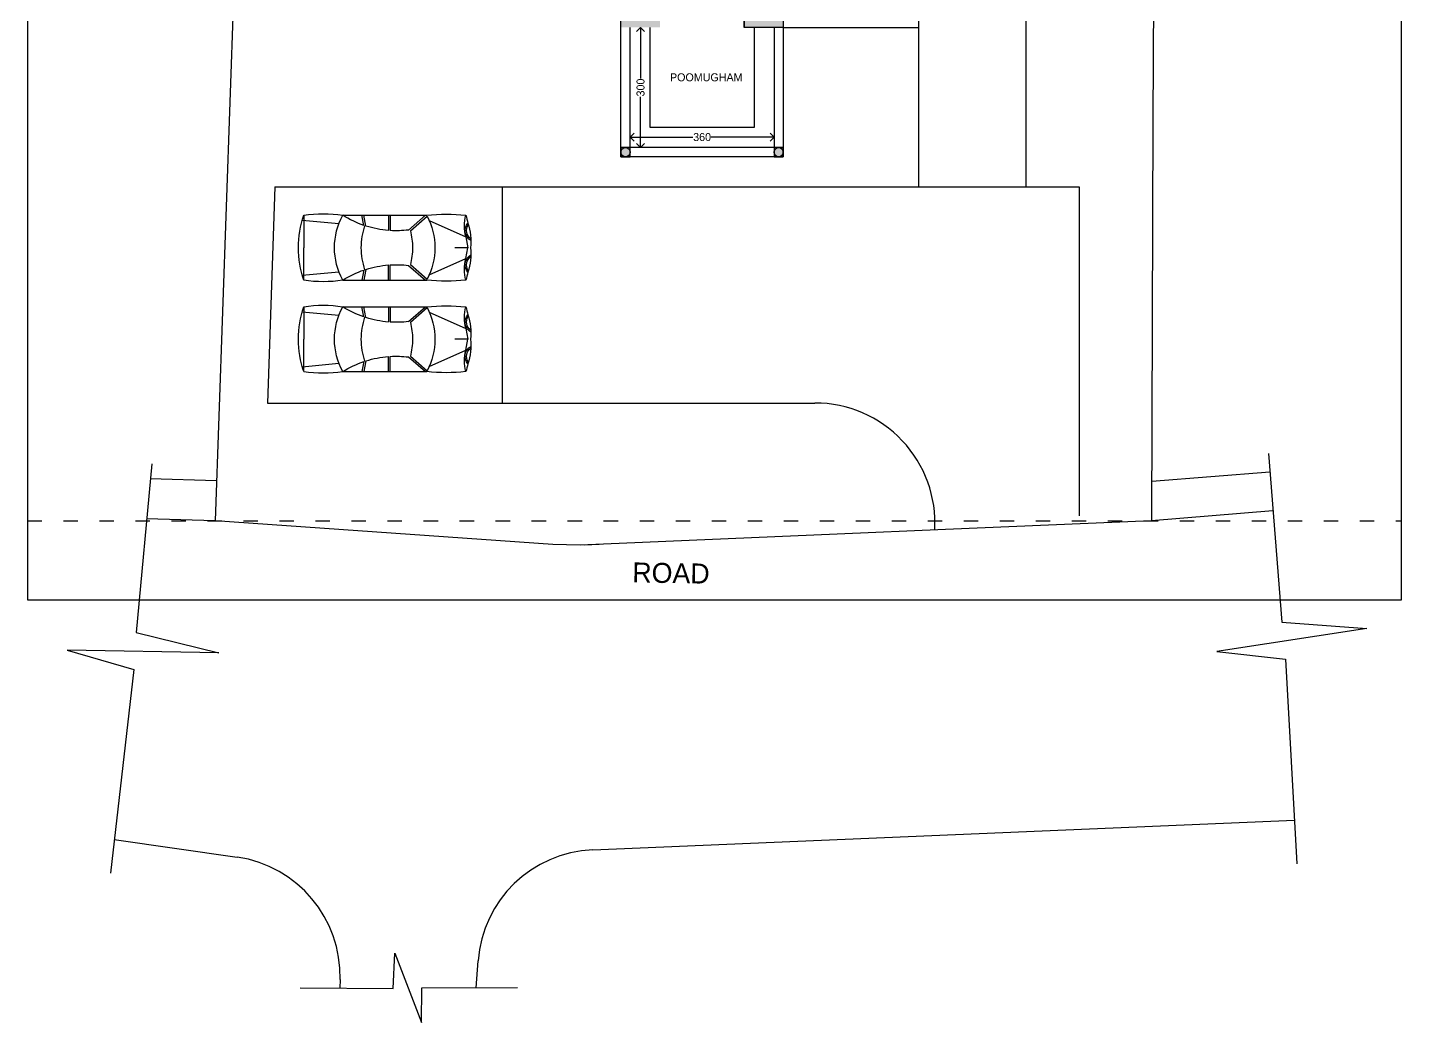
# Model space of a CAD drawing. Header units: inches. Extents: x -706 to 45253, y -3984 to 13819.
# Drawn here: x 35103 to 38537, y -3984 to -1498 of the extents above; entities that cross this region are included whole.
import ezdxf

# ---------------------------------------------------------------- set-up
doc = ezdxf.new("R2010")
doc.units = ezdxf.units.IN
doc.header["$PDMODE"] = 99
doc.header["$PDSIZE"] = 0.2
doc.linetypes.add('ACAD_ISO03W100', pattern=[30, 12, -18])
for name, color, linetype in [('BC-BOUNDARY', 3, 'ByLayer'), ('BC-Hatch', 8, 'Continuous'), ('BC-LANDSCAPE', 106, 'Continuous'), ('BC-WALLS', 1, 'Continuous'), ('BC-WHITECOLOR', 7, 'Continuous'), ('FUR', 8, 'Continuous')]:
    doc.layers.add(name, color=color, linetype=linetype)
doc.styles.add('BC-1IN100-1', font='FreeSans.ttf', dxfattribs={"height": 20})
doc.styles.add('style2', font='FreeSans.ttf')
doc.dimstyles.new('BC-1IN100-1', dxfattribs={"dimtxt": 20, "dimasz": 20, "dimexe": 0.18, "dimexo": 0.0625, "dimgap": 1, "dimtad": 0, "dimtoh": 1, "dimdec": 1, "dimzin": 12, "dimdsep": 46, "dimtxsty": 'BC-1IN100-1', "dimblk": 'OPEN90', "dimcen": 0.09, "dimse1": 1, "dimse2": 1, "dimclrd": 256, "dimclre": 256, "dimclrt": 7, "dimadec": 0, "dimazin": 0, "dimtfac": 1, "dimtdec": 1, "dimtofl": 0, "dimtmove": 1, "dimatfit": 3, "dimldrblk": 'OPEN90', "dimfxl": 0, "dimtolj": 1, "dimtzin": 0, "dimlwd": -1, "dimarcsym": 0})

# ---------------------------------------------------------------- blocks, each defined once
blk = doc.blocks.new('_Open90')
at = {"color": 0, "linetype": 'ByBlock', "lineweight": -2}
for p, q in [((0, 0), (-1, 0)), ((-0.5, 0.5), (0, 0)), ((0, 0), (-0.5, -0.5))]:
    blk.add_line(p, q, dxfattribs=at)
blk = doc.blocks.new('*D777')
at = {"layer": 'BC-Hatch'}
for p, q in [((36629.1, -1771.5), (36766.2, -1771.5)), ((36949.1, -1771.5), (36812, -1771.5))]:
    blk.add_line(p, q, dxfattribs=at)
at = {"layer": 'Defpoints', "color": 0}
for p in [(36969.1, -1771.5), (36609.1, -1797.6), (36969.1, -1797.6)]:
    blk.add_point(p, dxfattribs=at)
at = {"layer": 'BC-Hatch', "xscale": 20, "yscale": 20, "zscale": 20, "rotation": 180}
blk.add_blockref('_Open90', (36609.1, -1771.5), dxfattribs=at)
at = {"layer": 'BC-Hatch', "xscale": 20, "yscale": 20, "zscale": 20}
blk.add_blockref('_Open90', (36969.1, -1771.5), dxfattribs=at)
at = {"layer": 'BC-Hatch', "color": 7, "insert": (36789.1, -1771.5), "char_height": 20, "attachment_point": 5, "style": 'BC-1IN100-1'}
blk.add_mtext('\\A1;360', dxfattribs=at)
blk = doc.blocks.new('*D778')
at = {"layer": 'BC-Hatch'}
for p, q in [((36635.3, -1517.6), (36635.3, -1624.7)), ((36635.3, -1777.6), (36635.3, -1670.5))]:
    blk.add_line(p, q, dxfattribs=at)
at = {"layer": 'Defpoints', "color": 0}
for p in [(36609.1, -1497.6), (36635.3, -1497.6), (36609.1, -1797.6)]:
    blk.add_point(p, dxfattribs=at)
at = {"layer": 'BC-Hatch', "xscale": 20, "yscale": 20, "zscale": 20}
for p, rotation in [((36635.3, -1497.6), 90), ((36635.3, -1797.6), 270)]:
    blk.add_blockref('_Open90', p, dxfattribs=dict(at, rotation=rotation))
at = {"layer": 'BC-Hatch', "color": 7, "insert": (36635.3, -1647.6), "char_height": 20, "attachment_point": 5, "rotation": 90, "style": 'BC-1IN100-1'}
blk.add_mtext('\\A1;300', dxfattribs=at)
blk = doc.blocks.new('A$C644146154')
at = {"layer": 'FUR'}
for p, q in [((4, 417.7), (85, 417.7)), ((16.2, 421.3), (24.8, 329.6)), ((166, 417.7), (85, 417.7)), ((153.9, 421.3), (145.2, 329.6)), ((4, 320), (4, 110.3)), ((166, 320), (166, 110.3)), ((29.3, 267.1), (4, 272.4)), ((30.9, 262.1), (4, 267.8)), ((139.1, 262.1), (166, 267.8)), ((140.8, 267.1), (166, 272.4)), ((4, 205.9), (41.9, 205.9)), ((4, 201.4), (42.2, 201.4)), ((166, 201.4), (127.9, 201.4)), ((166, 205.9), (128.2, 205.9)), ((40.8, 155.9), (4, 113.7)), ((42.7, 151.2), (6.1, 109.2)), ((127.4, 151.2), (164, 109.2)), ((129.3, 155.9), (166, 113.7)), ((17, 103.9), (58.1, 12.7)), ((153, 103.9), (112, 12.7)), ((85, 7.6), (85, 40.1)), ((58.1, 12.7), (85, 7.6)), ((112, 12.7), (85, 7.6))]:
    blk.add_line(p, q, dxfattribs=at)
for centre, radius, start, end in [((297.6, 368.9), 297.6, 170.559, 189.441), ((85, 171.1), 259.6, 90, 108.1832), ((85, 171.1), 259.6, 71.8168, 90), ((-127.5, 368.9), 297.6, 350.559, 9.441), ((85, 171.1), 169.6, 90, 118.5342), ((-207.9, 186.4), 250.6, 18.7816, 32.2306), ((85, 171.1), 169.6, 61.4658, 90), ((378, 186.4), 250.6, 147.7694, 161.2184), ((85, 104.2), 169.6, 90, 108.8915), ((-207.9, 186.4), 250.6, 4.4672, 17.5921), ((85, 104.2), 169.6, 71.1085, 90), ((378, 186.4), 250.6, 162.4079, 175.5328), ((-207.9, 186.4), 250.6, 353.0144, 3.4359), ((378, 186.4), 250.6, 176.5641, 186.9856), ((85, 315.4), 169.6, 255.5371, 270), ((85, 315.4), 169.6, 270, 284.4629), ((443.4, 61.5), 442, 173.6594, 186.3406), ((85, 259.3), 169.6, 242.2459, 270), ((85, 259.3), 169.6, 270, 297.7541), ((-273.3, 61.5), 442, 353.6594, 6.3406), ((31, -90.3), 106.5, 75.3011, 104.6989), ((85, 282.3), 281.6, 253.2805, 257.4295), ((42.3, -13.9), 28.3, 29.3445, 131.0067), ((70, 145.7), 145.7, 251.503, 275.9265), ((42.3, -13.9), 24.7, 34.5755, 124.4516), ((100.1, 145.7), 145.7, 264.0735, 288.497), ((127.7, -13.9), 28.3, 48.9933, 150.6555), ((127.7, -13.9), 24.7, 55.5484, 145.4245), ((139, -90.3), 106.5, 75.3011, 104.6989), ((85, 282.3), 281.6, 282.5705, 286.7195)]:
    blk.add_arc(centre, radius, start, end, dxfattribs=at)

msp = doc.modelspace()

# ---------------------------------------------------------------- hatches: boundary and pattern name
at = {"layer": 'BC-Hatch'}
h = msp.add_hatch(color=16, dxfattribs=at)
h.paths.add_polyline_path([(37330.06, -1001.57), (37330.06, -625.57), (37307.06, -625.57), (37307.06, -1001.57)])
h.paths.add_polyline_path([(37293.27, -1174.57), (37302.17, -1156.79), (37294.62, -1174.57), (37330.06, -1174.57), (37330.06, -1151.57), (37269.9, -1151.57), (37275.77, -1174.57), (37283.49, -1174.57), (37283.63, -1173.68), (37283.58, -1174.57)])
h.paths.add_polyline_path([(37273.93, -1174.57), (37269.73, -1151.57), (37212.06, -1151.57), (37212.06, -1174.57), (37256.94, -1174.57), (37246.42, -1162.09), (37260.9, -1174.57)])
h.paths.add_polyline_path([(37012.06, -1174.57), (37012.06, -1151.57), (36844.06, -1151.57), (36844.06, -1162.35), (36844.06, -1174.57)])
h.paths.add_polyline_path([(36894.06, -990.07, 1), (36917.06, -990.07, 1)])
h.paths.add_polyline_path([(36894.06, -637.07, 1), (36917.06, -637.07, 1)])
h.paths.add_polyline_path([(36684.06, -738.57), (36684.06, -625.57), (36661.06, -625.57), (36661.06, -738.57)])
h.paths.add_polyline_path([(36684.06, -1151.57), (36684.06, -888.57), (36661.06, -888.57), (36661.06, -978.57), (36661.06, -1151.57), (36631.06, -1151.57), (36631.06, -1174.57), (36734.06, -1174.57), (36734.06, -1162.35), (36734.06, -1151.57)])
h.paths.add_polyline_path([(36571.06, -1001.57), (36571.06, -978.57), (36271.06, -978.57), (36271.06, -913.57), (36248.06, -913.57), (36248.06, -1001.57), (36271.06, -1001.57)])
h.paths.add_polyline_path([(36271.06, -713.57), (36271.06, -637.07), (36548.06, -637.07), (36548.06, -648.57), (36571.06, -648.57), (36571.06, -625.57), (36248.06, -625.57), (36248.06, -713.57)])
h.paths.add_polyline_path([(36271.06, -1151.57), (36271.06, -1091.57), (36248.06, -1091.57), (36248.06, -1174.57), (36571.06, -1174.57), (36571.06, -1151.57)])
h.paths.add_polyline_path([(36684.06, -1497.57), (36684.06, -1474.57), (36586.06, -1474.57), (36586.06, -1497.57)])
h.paths.add_polyline_path([(36992.06, -1497.57), (36992.06, -1474.57), (36917.06, -1474.57), (36894.06, -1474.57), (36894.06, -1497.57)])
h.paths.add_polyline_path([(36969.06, -1809.07, 1), (36992.06, -1809.07, 1)])
h.paths.add_polyline_path([(36586.06, -1809.07, 1), (36609.06, -1809.07, 1)])
h.paths.add_polyline_path([(36522.56, -1151.57), (36522.56, -1091.57), (36511.06, -1091.57), (36511.06, -1146.57, 0.0023088), (36511.8, -1146.57), (36515.6, -1146.57), (36515.6, -1145.32), (36521.8, -1145.32), (36521.8, -1151.57)], flags=16)

# ---------------------------------------------------------------- linework, layer by layer
for p, q in [((37330.06, -1174.57), (37330.06, -1497.57)), ((36586.06, -1820.57), (36586.06, -1474.57)), ((36894.06, -1474.57), (36894.06, -1497.57)), ((36992.06, -1474.57), (36992.06, -1820.57)), ((36609.06, -1820.57), (36609.06, -1497.57)), ((36659.06, -1747.57), (36659.06, -1497.57)), ((36992.06, -1497.57), (36894.06, -1497.57)), ((36919.06, -1497.57), (36919.06, -1747.57)), ((36969.06, -1497.57), (36969.06, -1820.57)), ((36992.06, -1497.57), (37330.06, -1497.57)), ((36919.06, -1747.57), (36659.06, -1747.57)), ((36992.06, -1797.57), (36586.06, -1797.57)), ((36586.06, -1797.57), (36586.06, -1820.57)), ((36586.06, -1797.57), (36586.06, -1820.57)), ((36969.06, -1797.57), (36969.06, -1820.57)), ((36969.06, -1797.57), (36969.06, -1820.57)), ((36992.06, -1820.57), (36586.06, -1820.57)), ((36609.06, -1820.57), (36586.06, -1820.57)), ((36609.06, -1820.57), (36586.06, -1820.57)), ((36992.06, -1820.57), (36969.06, -1820.57)), ((36992.06, -1820.57), (36969.06, -1820.57))]:
    msp.add_line(p, q)
at = {"linetype": 'ACAD_ISO03W100', "ltscale": 3}
msp.add_line((35103.07, -2730.09), (38537.1, -2730.09), dxfattribs=at)
at = {"layer": 'BC-BOUNDARY'}
for p, q in [((37921.25, -163.15), (37915.79, -1729.89)), ((35640.1, -796.09), (35572.11, -2730.09)), ((37915.79, -1729.89), (37912.36, -2730.09)), ((36415.76, -2789.63), (35572.11, -2730.09)), ((37912.36, -2730.09), (37397.71, -2752.33)), ((37127.03, -2764.12), (36484.27, -2791.16)), ((37397.71, -2752.33), (37127.03, -2764.12)), ((36484.27, -2791.16), (36415.76, -2789.63)), ((36531.99, -2789.84), (36496.38, -2791.44))]:
    msp.add_line(p, q, dxfattribs=at)
at = {"layer": 'BC-Hatch'}
for p, q in [((37598.27, 471.43), (37598.27, -1896.09)), ((37330.06, -1497.57), (37330.06, -1896.09)), ((35721.51, -1896.09), (35702.52, -2436.09)), ((35721.51, -1896.09), (37731.15, -1896.09)), ((36289.15, -1896.09), (36289.15, -2436.09)), ((37731.15, -1896.09), (37731.15, -2718.01)), ((35702.52, -2436.09), (37071.15, -2436.09))]:
    msp.add_line(p, q, dxfattribs=at)
msp.add_arc((37071.15, -2736.09), 300, 356.67021, 90, dxfattribs=at)
at = {"layer": 'BC-WALLS'}
msp.add_lwpolyline([(36894.06, -1497.57), (36894.06, -1474.57), (36992.06, -1474.57), (36992.06, -1497.57)], close=True, dxfattribs=at)
for centre in [(36597.56, -1809.07), (36980.56, -1809.07)]:
    msp.add_circle(centre, 11.5, dxfattribs=at)
at = {"layer": 'BC-WHITECOLOR'}
for p, q in [((37912.7, -2631.57), (38208.29, -2608.33)), ((35575.63, -2630.15), (35409.99, -2625.71)), ((36515.63, -3552.66), (38269.65, -3478.33)), ((35319.86, -3526.6), (35627.3, -3571.04)), ((36224.11, -3897.2), (36229.18, -3829.88)), ((35884.25, -3877.02), (35883.61, -3898.31))]:
    msp.add_line(p, q, dxfattribs=at)
at = {"layer": 'BC-WHITECOLOR', "ltscale": 0.02}
for p, q in [((38215.9, -2705.8), (37912.36, -2730.09)), ((35572.11, -2730.09), (35400.8, -2725.5))]:
    msp.add_line(p, q, dxfattribs=at)
at = {"layer": 'BC-WHITECOLOR'}
for points in [[(36609.06, -1820.57), (36609.06, -1797.57), (36586.06, -1797.57), (36586.06, -1820.57)], [(36992.06, -1820.57), (36992.06, -1797.57), (36969.06, -1797.57), (36969.06, -1820.57)]]:
    msp.add_lwpolyline(points, close=True, dxfattribs=at)
for points in [[(38204.65, -2561.81), (38237.63, -2983.94), (38450.16, -2999.21), (38075.24, -3056.91), (38247.25, -3076.13), (38275.77, -3588.04)], [(35413.49, -2587.66), (35374.66, -3009.3), (35581.55, -3060.26), (35202.27, -3053.77), (35368.57, -3101.78), (35310.17, -3611.15)], [(35784.96, -3897.48), (36016.62, -3899.43), (36020.86, -3810.56), (36088.13, -3984.21), (36088.86, -3897.34), (36327.64, -3897.1)]]:
    msp.add_lwpolyline(points, dxfattribs=at)
for centre, start, end in [((35584.39, -3867.96), 358.26938, 81.77505), ((36528.33, -3852.39), 92.42643, 175.69658)]:
    msp.add_arc(centre, 300, start, end, dxfattribs=at)
at = {"layer": 'Defpoints', "color": 2}
msp.add_lwpolyline([(35103.07, 1776.4), (35103.07, -2928.12), (38537.1, -2928.12), (38537.1, 1776.4)], close=True, dxfattribs=at)

# ---------------------------------------------------------------- block references
at = {"layer": 'BC-LANDSCAPE', "linetype": 'Continuous', "xscale": -1, "rotation": 90.00000000000014}
for p in [(36211.13, -1962.9), (36211.13, -2191.65)]:
    msp.add_blockref('A$C644146154', p, dxfattribs=at)

# ---------------------------------------------------------------- texts
at = {"layer": 'BC-WHITECOLOR', "insert": (36708.85, -1612.09), "char_height": 20, "width": 113.9495, "attachment_point": 1, "style": 'style2'}
msp.add_mtext('{\\fFreeSans|b0|i0|c0|p18;POOMUGHAM}', dxfattribs=at)
at = {"layer": 'BC-WHITECOLOR', "insert": (36615.25, -2834.32), "char_height": 50, "width": 113.9495, "attachment_point": 1, "rotation": 359.02008, "style": 'style2'}
msp.add_mtext('{\\fFreeSans|b0|i0|c0|p18;ROAD}', dxfattribs=at)

# ---------------------------------------------------------------- dimensions: what is measured, and where the dimension line sits
at = {"layer": 'BC-Hatch'}
dim = msp.add_linear_dim(base=(36635.25, -1497.57), p1=(36609.06, -1797.57), p2=(36609.06, -1497.57), angle=90, dimstyle='BC-1IN100-1', dxfattribs=at)
dim.commit()
dim.dimension.update_dxf_attribs({"geometry": '*D778', "text_midpoint": (36635.25, -1647.57)})
dim = msp.add_linear_dim(base=(36969.06, -1771.5), p1=(36609.06, -1797.57), p2=(36969.06, -1797.57), dimstyle='BC-1IN100-1', dxfattribs=at)
dim.commit()
dim.dimension.update_dxf_attribs({"geometry": '*D777', "text_midpoint": (36789.06, -1771.5)})

doc.saveas('drawing.dxf')
